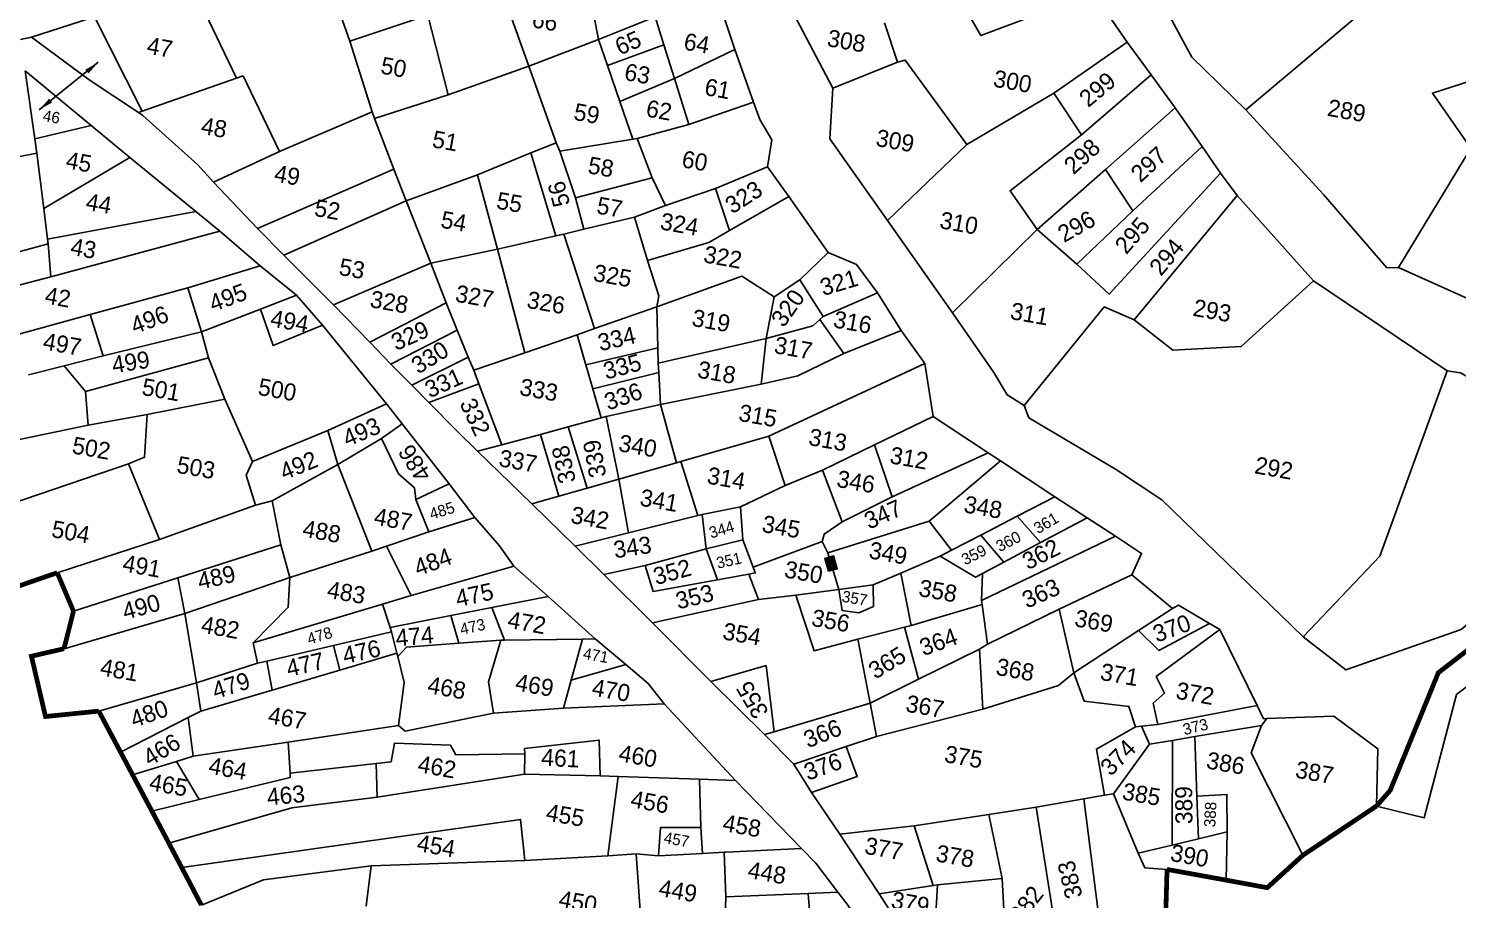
# Model space of a CAD drawing. Header units: metres. Extents: x 317171 to 318159, y 1892256 to 1893140.
# Drawn here: x 317359.2 to 317638.4, y 1892519.8 to 1892689.9 of the extents above; entities that cross this region are included whole.
import ezdxf

# ---------------------------------------------------------------- set-up
doc = ezdxf.new("R2010")
doc.units = ezdxf.units.M
doc.header["$MEASUREMENT"] = 0
doc.linetypes.add('DASHDOT', pattern=[1, 0.5, -0.25, 0, -0.25])
for name, color, linetype in [('OFF', 1, 'Continuous'), ('POLY_PARCEL', 6, 'Continuous'), ('POLY_WATER', 4, 'Continuous'), ('SYM_ARROW', 1, 'Continuous'), ('SYM_STONE', 1, 'Continuous'), ('TEXT_PARCEL', 7, 'Continuous'), ('V_BOUND_LINE', 7, 'Continuous'), ('V_BOUND_STREAM_LINE', 7, 'DASHDOT')]:
    doc.layers.add(name, color=color, linetype=linetype)
doc.styles.get("Standard").update_dxf_attribs({"font": 'arial.ttf'})
doc.styles.add('TEXT_MAP', font='KRDEV050.TTF')
doc.dimstyles.get("Standard").update_dxf_attribs({"dimtxt": 0.18, "dimasz": 0.18, "dimexe": 0.18, "dimexo": 0.0625, "dimgap": 0.09, "dimtad": 0, "dimtih": 1, "dimtoh": 1, "dimdec": 4, "dimzin": 0, "dimdsep": 46, "dimtxsty": 'Standard', "dimcen": 0.09, "dimadec": 0, "dimazin": 0, "dimtfac": 1, "dimtdec": 4, "dimtofl": 0, "dimtmove": 0, "dimatfit": 3, "dimfxl": 1, "dimtolj": 1, "dimtzin": 0, "dimarcsym": 0})

# ---------------------------------------------------------------- blocks, each defined once
blk = doc.blocks.new('STONESQUAREFILLED')
blk.add_hatch(color=256).paths.add_polyline_path([(0.7, -0.48), (0.7, 0.48), (-0.7, 0.48), (-0.7, -0.48)])
blk.add_lwpolyline([(-0.7, 0.48), (0.7, 0.48), (0.7, -0.48), (-0.7, -0.48)], close=True)
blk = doc.blocks.new('TEXTDOUBLEARROW')
for points in [[(-6.63, 0.01), (0.2, 0.01)], [(6.25, 0.01), (-0.58, 0.01)]]:
    blk.add_leader(points, dimstyle='Standard', override={"dimtxt": 2.5, "dimasz": 2.5, "dimexe": 1.25, "dimexo": 0.625, "dimgap": 0.625, "dimtad": 1, "dimtih": 0, "dimtoh": 0, "dimzin": 8, "dimcen": 2.5, "dimtofl": 1})
blk = doc.blocks.new('TRG')
at = {"layer": 'OFF'}
blk.add_lwpolyline([(317637.69, 1892663.56), (317636.31, 1892667.13)], dxfattribs=at)
at = {"layer": 'POLY_PARCEL'}
for points in [[(317738.7, 1892735.43), (317749.31, 1892748.09)], [(317706.59, 1892742.13), (317709.79, 1892738.28), (317720.73, 1892744.75)], [(317765.4, 1892744.64), (317757.79, 1892740.61), (317762.81, 1892735.6), (317757.48, 1892721.86)], [(317718.45, 1892733.64), (317725.13, 1892740.29)], [(317644.24, 1892737.72), (317639.23, 1892735.09), (317644.3, 1892726.07)], [(317699.56, 1892737.82), (317701.62, 1892733.97)], [(317722.1, 1892729.83), (317728.22, 1892737.33)], [(317658.7, 1892734.97), (317663.39, 1892726.79)], [(317670.14, 1892730.84), (317668.61, 1892734.87)], [(317670.14, 1892730.84), (317675.6, 1892734.23)], [(317677.03, 1892731.48), (317675.6, 1892734.23)], [(317701.62, 1892733.97), (317695.39, 1892730.08)], [(317701.62, 1892733.97), (317702.4, 1892734.34), (317710.36, 1892726.71)], [(317710.36, 1892726.71), (317718.45, 1892733.64)], [(317718.45, 1892733.64), (317722.1, 1892729.83)], [(317725.21, 1892726.66), (317731.33, 1892734.34)], [(317678.75, 1892728.17), (317684.5, 1892732.3)], [(317663.39, 1892726.79), (317670.14, 1892730.84)], [(317671.55, 1892728.3), (317670.14, 1892730.84)], [(317671.55, 1892728.3), (317677.03, 1892731.48)], [(317678.75, 1892728.17), (317677.03, 1892731.48)], [(317728.84, 1892722.85), (317734.83, 1892730.81)], [(317633.23, 1892720.16), (317626.41, 1892729.64)], [(317644.3, 1892726.07), (317651.95, 1892730.22), (317655.53, 1892722.31)], [(317722.1, 1892729.83), (317715.7, 1892722.69), (317719.23, 1892719.16)], [(317673.5, 1892724.78), (317671.55, 1892728.3)], [(317673.5, 1892724.78), (317678.75, 1892728.17)], [(317681.09, 1892723.67), (317678.75, 1892728.17)], [(317723.99, 1892716.29), (317727.89, 1892713.75), (317737.23, 1892728.39)], [(317647.93, 1892719.16), (317644.3, 1892726.07)], [(317655.53, 1892722.31), (317663.39, 1892726.79)], [(317663.39, 1892726.79), (317667.63, 1892719.32)], [(317681.09, 1892723.67), (317687.4, 1892727.18)], [(317710.36, 1892726.71), (317703.51, 1892717.33)], [(317719.23, 1892719.16), (317725.21, 1892726.66)], [(317728.84, 1892722.85), (317725.21, 1892726.66)], [(317730.97, 1892711.54), (317739.38, 1892726.36)], [(317675.53, 1892721.1), (317673.5, 1892724.78)], [(317616.92, 1892723.71), (317611.14, 1892720.64)], [(317624.03, 1892714.98), (317617.34, 1892723.93)], [(317675.97, 1892721.26), (317681.09, 1892723.67)], [(317723.99, 1892716.29), (317728.84, 1892722.85)], [(317655.53, 1892722.31), (317648.31, 1892718.51)], [(317624.03, 1892714.98), (317633.23, 1892720.16)], [(317633.23, 1892720.16), (317633.86, 1892720.51), (317639.02, 1892713.33)], [(317668.18, 1892718.51), (317675.53, 1892721.1)], [(317675.53, 1892721.1), (317675.97, 1892721.26)], [(317678.27, 1892717.44), (317675.97, 1892721.26)], [(317690.04, 1892720.7), (317685.03, 1892717.49)], [(317647.93, 1892719.16), (317639.02, 1892713.33)], [(317648.31, 1892718.51), (317647.93, 1892719.16)], [(317651.24, 1892713.59), (317648.31, 1892718.51)], [(317665.19, 1892717.79), (317667.63, 1892719.32)], [(317667.63, 1892719.32), (317668.18, 1892718.51)], [(317670.65, 1892713.95), (317668.18, 1892718.51)], [(317719.23, 1892719.16), (317711.96, 1892708.95)], [(317719.23, 1892719.16), (317723.99, 1892716.29)], [(317730.97, 1892711.54), (317735.53, 1892709.12), (317742.59, 1892710.76), (317748.89, 1892718.92)], [(317611.12, 1892717.03), (317613.38, 1892710.15)], [(317660.04, 1892714.53), (317665.19, 1892717.79)], [(317665.19, 1892717.79), (317669.32, 1892709.64)], [(317670.65, 1892713.95), (317678.27, 1892717.44)], [(317678.27, 1892717.44), (317680.14, 1892714.79)], [(317685.03, 1892717.49), (317680.14, 1892714.79)], [(317687.25, 1892713.38), (317685.03, 1892717.49)], [(317687.25, 1892713.38), (317692.79, 1892718.02)], [(317623.65, 1892714.77), (317624.03, 1892714.98)], [(317653.11, 1892710.53), (317660.04, 1892714.53)], [(317663.5, 1892707.19), (317660.04, 1892714.53)], [(317672.1, 1892710.84), (317670.65, 1892713.95)], [(317680.14, 1892714.79), (317677.13, 1892713.02)], [(317613.38, 1892710.15), (317618.97, 1892712.56)], [(317639.02, 1892713.33), (317632.74, 1892708.9)], [(317638.15, 1892704.92), (317651.24, 1892713.59)], [(317653.11, 1892710.53), (317651.24, 1892713.59)], [(317677.13, 1892713.02), (317672.1, 1892710.84)], [(317677.13, 1892713.02), (317679.28, 1892708.75)], [(317679.28, 1892708.75), (317685.32, 1892711.77), (317687.25, 1892713.38)], [(317695.49, 1892709.55), (317697.91, 1892712.92)], [(317721.1, 1892700.61), (317727.61, 1892712.36), (317730.97, 1892711.54)], [(317672.1, 1892710.84), (317670.11, 1892709.97)], [(317754.38, 1892681.71), (317760.86, 1892691.52), (317764.43, 1892711.99)], [(317613.85, 1892708.67), (317613.38, 1892710.15)], [(317615.58, 1892703.05), (317623.58, 1892709.94)], [(317641.4, 1892702.64), (317653.11, 1892710.53)], [(317656.82, 1892704.48), (317653.11, 1892710.53)], [(317669.32, 1892709.64), (317663.5, 1892707.19)], [(317670.11, 1892709.97), (317669.32, 1892709.64)], [(317670.11, 1892709.97), (317675.02, 1892700.7)], [(317693.14, 1892707.3), (317695.49, 1892709.55)], [(317695.49, 1892709.55), (317698.57, 1892706.16)], [(317698.57, 1892706.16), (317703.79, 1892709.62)], [(317606.47, 1892705.84), (317613.85, 1892708.67)], [(317613.85, 1892708.67), (317615.58, 1892703.05)], [(317679.28, 1892708.75), (317681.11, 1892705.29), (317681.11, 1892704.12)], [(317681.11, 1892704.12), (317689.4, 1892708.86), (317693.14, 1892707.3)], [(317656.82, 1892704.48), (317663.5, 1892707.19)], [(317668.23, 1892696.92), (317663.5, 1892707.19)], [(317693.06, 1892702.82), (317693.14, 1892707.3)], [(317616.53, 1892699.94), (317631.44, 1892705.53)], [(317698.3, 1892705.81), (317697.69, 1892705.02), (317693.06, 1892702.82)], [(317698.57, 1892706.16), (317698.3, 1892705.81)], [(317701.4, 1892702.69), (317698.3, 1892705.81)], [(317701.4, 1892702.69), (317706.93, 1892706.14)], [(317617.56, 1892696.09), (317634.29, 1892703.93)], [(317647.48, 1892698.37), (317656.82, 1892704.48)], [(317659.15, 1892700.67), (317656.82, 1892704.48)], [(317681.11, 1892704.12), (317675.02, 1892700.7)], [(317681.97, 1892699.87), (317681.11, 1892704.12)], [(317615.58, 1892703.05), (317616.53, 1892699.94)], [(317682.3, 1892698.27), (317693.06, 1892702.82)], [(317693.06, 1892702.82), (317693.37, 1892698.01)], [(317693.37, 1892698.01), (317697.03, 1892699.54), (317701.4, 1892702.69)], [(317695.14, 1892692.75), (317710.02, 1892703.15)], [(317639.12, 1892701.09), (317632.01, 1892697.45)], [(317659.15, 1892700.67), (317651.92, 1892695.15)], [(317660.78, 1892698.01), (317659.15, 1892700.67)], [(317675.02, 1892700.7), (317673.34, 1892699.75)], [(317609.78, 1892696.19), (317616.68, 1892699.45)], [(317616.53, 1892699.94), (317616.68, 1892699.45)], [(317616.68, 1892699.45), (317617.56, 1892696.09)], [(317673.34, 1892699.75), (317668.23, 1892696.92)], [(317673.34, 1892699.75), (317674.81, 1892696.77)], [(317681.97, 1892699.87), (317674.81, 1892696.77)], [(317682.3, 1892698.27), (317681.97, 1892699.87)], [(317632.01, 1892697.45), (317622.35, 1892692.88)], [(317634.23, 1892693.15), (317632.01, 1892697.45)], [(317639.95, 1892696.59), (317643.45, 1892698.69)], [(317654.53, 1892693.25), (317660.78, 1892698.01)], [(317662.44, 1892695.42), (317660.78, 1892698.01)], [(317675.97, 1892694.4), (317682.53, 1892697.31)], [(317682.53, 1892697.31), (317682.3, 1892698.27)], [(317683.3, 1892694.04), (317682.53, 1892697.31)], [(317693.37, 1892698.01), (317683.3, 1892694.04)], [(317706.29, 1892693.77), (317711.84, 1892697.79)], [(317617.56, 1892696.09), (317608.69, 1892692)], [(317634.23, 1892693.15), (317639.95, 1892696.59)], [(317639.95, 1892696.59), (317641.94, 1892693.05), (317646.71, 1892696.06)], [(317668.23, 1892696.92), (317663.24, 1892694.17)], [(317674.81, 1892696.77), (317675.97, 1892694.4)], [(317657.08, 1892691.46), (317662.44, 1892695.42)], [(317663.24, 1892694.17), (317662.44, 1892695.42)], [(317675.97, 1892694.4), (317677.37, 1892691.55)], [(317709.07, 1892688.68), (317718.22, 1892695.05)], [(317719.65, 1892694.44), (317713.37, 1892686.84)], [(317622.35, 1892692.88), (317615.3, 1892689.54)], [(317624.47, 1892688.84), (317622.35, 1892692.88)], [(317624.47, 1892688.84), (317634.23, 1892693.15)], [(317634.23, 1892693.15), (317635.46, 1892690.55)], [(317664.03, 1892692.85), (317659.18, 1892689.97)], [(317664.03, 1892692.85), (317663.24, 1892694.17)], [(317667.56, 1892686.91), (317664.03, 1892692.85)], [(317677.88, 1892691.77), (317683.3, 1892694.04)], [(317686.02, 1892688.26), (317683.3, 1892694.04)], [(317686.44, 1892688.47), (317695.14, 1892692.75)], [(317697.74, 1892687.92), (317695.14, 1892692.75)], [(317701.33, 1892690.18), (317706.29, 1892693.77)], [(317709.07, 1892688.68), (317706.29, 1892693.77)], [(317674.12, 1892690.01), (317677.37, 1892691.55)], [(317677.37, 1892691.55), (317677.88, 1892691.77)], [(317680.35, 1892685.49), (317677.88, 1892691.77)], [(317722.43, 1892688.99), (317725.99, 1892691.71)], [(317623.28, 1892684.8), (317635.46, 1892690.55)], [(317635.46, 1892690.55), (317637.9, 1892686.57)], [(317671.36, 1892688.71), (317674.12, 1892690.01)], [(317677.22, 1892683.98), (317674.12, 1892690.01)], [(317697.74, 1892687.92), (317701.33, 1892690.18)], [(317704.35, 1892685.19), (317701.33, 1892690.18)], [(317725.34, 1892686.67), (317729.72, 1892690.11)], [(317620.6, 1892687.09), (317624.47, 1892688.84)], [(317649.2, 1892685.19), (317654.8, 1892689.07)], [(317667.56, 1892686.91), (317671.36, 1892688.71)], [(317674.43, 1892682.63), (317671.36, 1892688.71)], [(317680.35, 1892685.49), (317686.02, 1892688.26)], [(317686.02, 1892688.26), (317686.44, 1892688.47)], [(317686.44, 1892688.47), (317689.21, 1892683.18)], [(317704.35, 1892685.19), (317709.07, 1892688.68)], [(317719, 1892686.36), (317722.43, 1892688.99)], [(317720.28, 1892679.58), (317733, 1892688.7)], [(317725.34, 1892686.67), (317722.43, 1892688.99)], [(317617.06, 1892685.48), (317620.6, 1892687.09)], [(317623.28, 1892684.8), (317620.6, 1892687.09)], [(317654.92, 1892685.38), (317656.81, 1892687.26)], [(317665.14, 1892685.83), (317667.56, 1892686.91)], [(317693.49, 1892684.85), (317697.74, 1892687.92)], [(317713.37, 1892686.84), (317703.42, 1892681.71)], [(317716.22, 1892684.23), (317713.37, 1892686.84)], [(317721.89, 1892683.97), (317725.34, 1892686.67)], [(317630.12, 1892683.54), (317637.9, 1892686.57)], [(317637.9, 1892686.57), (317641.94, 1892680.61)], [(317641.94, 1892680.61), (317649.2, 1892685.19)], [(317650.84, 1892681.87), (317649.2, 1892685.19)], [(317650.84, 1892681.87), (317654.92, 1892685.38)], [(317654.92, 1892685.38), (317657.32, 1892682.01), (317659.24, 1892680.84), (317659.61, 1892679.67)], [(317677.22, 1892683.98), (317680.35, 1892685.49)], [(317682.33, 1892680.09), (317680.35, 1892685.49)], [(317702.61, 1892682.76), (317702.7, 1892683.55), (317704.35, 1892685.19)], [(317716.22, 1892684.23), (317719, 1892686.36)], [(317719, 1892686.36), (317721.89, 1892683.97)], [(317624.17, 1892681.34), (317623.28, 1892684.8)], [(317674.43, 1892682.63), (317677.22, 1892683.98)], [(317689.65, 1892683.35), (317693.49, 1892684.85)], [(317694.35, 1892681.49), (317693.49, 1892684.85)], [(317715.14, 1892683.4), (317716.22, 1892684.23)], [(317719.87, 1892682.39), (317721.89, 1892683.97)], [(317728.51, 1892680.11), (317735.43, 1892685)], [(317624.17, 1892681.34), (317630.12, 1892683.54)], [(317629.09, 1892678.06), (317630.64, 1892679.05), (317630.12, 1892683.54)], [(317671.75, 1892681.34), (317674.43, 1892682.63)], [(317689.21, 1892683.18), (317682.33, 1892680.09)], [(317689.21, 1892683.18), (317689.65, 1892683.35)], [(317689.65, 1892683.35), (317690.71, 1892679.86)], [(317695.9, 1892678.84), (317702.61, 1892682.76)], [(317703.42, 1892681.71), (317702.61, 1892682.76)], [(317711.36, 1892680.93), (317715.14, 1892683.4)], [(317715.14, 1892683.4), (317719.22, 1892681.88), (317719.87, 1892682.39)], [(317719.87, 1892682.39), (317720.28, 1892679.58)], [(317737.15, 1892679.33), (317740.27, 1892682.25)], [(317616.96, 1892678.48), (317624.17, 1892681.34)], [(317644.7, 1892676.86), (317650.84, 1892681.87)], [(317655.97, 1892673.48), (317650.84, 1892681.87)], [(317659.61, 1892679.67), (317662.77, 1892681.91)], [(317690.71, 1892679.86), (317694.35, 1892681.49)], [(317694.35, 1892681.49), (317695.9, 1892678.84)], [(317703.42, 1892681.71), (317705.24, 1892678.07)], [(317708.73, 1892679.2), (317711.36, 1892680.93)], [(317713.4, 1892675.67), (317711.36, 1892680.93)], [(317737.15, 1892679.33), (317739.62, 1892677.62), (317744.4, 1892681.38)], [(317745.57, 1892680.94), (317739.81, 1892674.87), (317740.99, 1892673.3), (317739.99, 1892672.05), (317740.89, 1892669.91)], [(317641.94, 1892680.61), (317641.52, 1892679.06), (317643.06, 1892676.11)], [(317661.55, 1892676.52), (317659.61, 1892679.67)], [(317682.33, 1892680.09), (317677.04, 1892677.72)], [(317684.66, 1892677.02), (317690.71, 1892679.86)], [(317692.45, 1892676.85), (317690.71, 1892679.86)], [(317705.24, 1892678.07), (317705.97, 1892675.96), (317707.74, 1892676.01), (317709.14, 1892676.97), (317708.73, 1892679.2)], [(317705.24, 1892678.07), (317708.73, 1892679.2)], [(317720.42, 1892679.17), (317713.4, 1892675.67)], [(317720.28, 1892679.58), (317720.42, 1892679.17)], [(317720.42, 1892679.17), (317721.71, 1892675.13)], [(317728.51, 1892680.11), (317721.71, 1892675.13)], [(317731.19, 1892673.75), (317728.51, 1892680.11)], [(317731.19, 1892673.75), (317737.15, 1892679.33)], [(317629.09, 1892678.06), (317617.43, 1892671.65)], [(317633.69, 1892670.79), (317629.09, 1892678.06)], [(317666.06, 1892678.86), (317661.55, 1892676.52)], [(317695.59, 1892678.03), (317692.45, 1892676.85)], [(317695.9, 1892678.84), (317696.24, 1892678.27), (317695.59, 1892678.03)], [(317697.07, 1892675.57), (317695.59, 1892678.03)], [(317700.86, 1892676.7), (317705.24, 1892678.07)], [(317633.69, 1892670.79), (317643.06, 1892676.11)], [(317643.06, 1892676.11), (317644.7, 1892676.86)], [(317646.41, 1892672.45), (317644.7, 1892676.86)], [(317661.55, 1892676.52), (317657.42, 1892674.27)], [(317684.66, 1892677.02), (317680.53, 1892675.33)], [(317692.45, 1892676.85), (317685.96, 1892674.44), (317684.66, 1892677.02)], [(317700.86, 1892676.7), (317697.07, 1892675.57)], [(317708.14, 1892673.26), (317703.79, 1892671.27), (317700.86, 1892676.7)], [(317697.07, 1892675.57), (317686.47, 1892671.17)], [(317712.76, 1892675.38), (317708.14, 1892673.26)], [(317713.4, 1892675.67), (317712.76, 1892675.38)], [(317715.15, 1892670.21), (317712.76, 1892675.38)], [(317721.71, 1892675.13), (317720.94, 1892674.46)], [(317655.97, 1892673.48), (317647.96, 1892669.22)], [(317657.42, 1892674.27), (317655.97, 1892673.48)], [(317657.42, 1892674.27), (317660.89, 1892669.59)], [(317660.89, 1892669.59), (317671.01, 1892674.51)], [(317708.14, 1892673.26), (317710.57, 1892666.85)], [(317715.15, 1892670.21), (317720.94, 1892674.46)], [(317720.94, 1892674.46), (317722.39, 1892668.3)], [(317722.39, 1892668.3), (317729.84, 1892672.15), (317731.19, 1892673.75)], [(317738.58, 1892669.28), (317737.53, 1892671.27), (317732.78, 1892671), (317731.19, 1892673.75)], [(317740.89, 1892669.91), (317750.84, 1892673.73)], [(317636.31, 1892667.13), (317646.41, 1892672.45)], [(317647.96, 1892669.22), (317646.41, 1892672.45)], [(317669.51, 1892669.84), (317675.14, 1892672.02)], [(317744.93, 1892669.35), (317751.65, 1892671.74)], [(317751.65, 1892671.74), (317751.1, 1892668.69), (317758.35, 1892658.99)], [(317751.65, 1892671.74), (317752.09, 1892672.54)], [(317623.68, 1892665.44), (317633.69, 1892670.79)], [(317710.57, 1892666.85), (317715.15, 1892670.21)], [(317637.69, 1892663.56), (317645.23, 1892667.72), (317647.96, 1892669.22)], [(317645.33, 1892661.75), (317648.33, 1892666.1), (317647.96, 1892669.22)], [(317660.89, 1892669.59), (317658.08, 1892668.16)], [(317665.37, 1892668.24), (317669.51, 1892669.84)], [(317671.41, 1892666.68), (317669.51, 1892669.84)], [(317701.13, 1892662.11), (317699.09, 1892668.84), (317693.62, 1892666.16)], [(317736.64, 1892661.59), (317734.95, 1892666.23), (317738.58, 1892669.28)], [(317739.22, 1892669.45), (317738.58, 1892669.28)], [(317740.89, 1892669.91), (317739.22, 1892669.45)], [(317739.22, 1892669.45), (317740.39, 1892667.71)], [(317742.68, 1892668.54), (317744.93, 1892669.35)], [(317746.26, 1892663.2), (317744.93, 1892669.35)], [(317626.08, 1892661.75), (317636.31, 1892667.13)], [(317658.08, 1892668.16), (317645.33, 1892661.75)], [(317659.3, 1892665.89), (317658.08, 1892668.16)], [(317659.3, 1892665.89), (317665.37, 1892668.24)], [(317666.71, 1892665.5), (317665.37, 1892668.24)], [(317671.41, 1892666.68), (317679.51, 1892668.2)], [(317679.51, 1892668.2), (317679.09, 1892663.74)], [(317679.51, 1892668.2), (317680.81, 1892668.48)], [(317711.85, 1892663.51), (317722.39, 1892668.3)], [(317737.54, 1892661.91), (317740.39, 1892667.71)], [(317740.39, 1892667.71), (317742.68, 1892668.54)], [(317742.68, 1892668.54), (317744.59, 1892657.65)], [(317659.53, 1892665.45), (317659.3, 1892665.89)], [(317666.71, 1892665.5), (317671.02, 1892666.61)], [(317671.63, 1892658.89), (317670.51, 1892662.02), (317671.02, 1892666.61)], [(317671.02, 1892666.61), (317671.41, 1892666.68)], [(317679.09, 1892663.74), (317684.46, 1892666.36)], [(317710.57, 1892666.85), (317701.13, 1892662.11)], [(317710.57, 1892666.85), (317711.85, 1892663.51)], [(317653.75, 1892662.97), (317659.53, 1892665.45)], [(317659.53, 1892665.45), (317660.47, 1892663.33)], [(317660.61, 1892663.01), (317661.37, 1892664.13), (317666.71, 1892665.5)], [(317637.69, 1892663.56), (317625.79, 1892657.67)], [(317640.17, 1892656.57), (317637.69, 1892663.56)], [(317647.08, 1892660.12), (317653.75, 1892662.97)], [(317654.85, 1892660.52), (317653.75, 1892662.97)], [(317654.85, 1892660.52), (317660.47, 1892663.33)], [(317660.47, 1892663.33), (317660.61, 1892663.01)], [(317661.98, 1892655.84), (317661.75, 1892660.43), (317660.61, 1892663.01)], [(317679.09, 1892663.74), (317678.8, 1892660.67)], [(317678.8, 1892660.67), (317689.19, 1892662.99)], [(317708.88, 1892661.89), (317711.85, 1892663.51)], [(317746.26, 1892663.2), (317749.35, 1892663.92), (317750.06, 1892660.05)], [(317747.22, 1892658.8), (317746.26, 1892663.2)], [(317645.33, 1892661.75), (317646.18, 1892659.74)], [(317701.13, 1892662.11), (317700.18, 1892661.63)], [(317703.76, 1892659.09), (317708.88, 1892661.89)], [(317706.11, 1892656.49), (317710.59, 1892658.97), (317708.88, 1892661.89)], [(317734.54, 1892660.83), (317736.64, 1892661.59)], [(317736.64, 1892661.59), (317737.54, 1892661.91)], [(317737.54, 1892661.91), (317741.21, 1892656.17)], [(317640.17, 1892656.57), (317646.18, 1892659.74)], [(317646.18, 1892659.74), (317647.08, 1892660.12)], [(317648.18, 1892657.18), (317647.08, 1892660.12)], [(317648.18, 1892657.18), (317654.85, 1892660.52)], [(317678.8, 1892660.67), (317671.63, 1892658.89)], [(317729.74, 1892659.09), (317734.54, 1892660.83)], [(317739.26, 1892645.67), (317734.54, 1892660.83)], [(317747.22, 1892658.8), (317750.06, 1892660.05)], [(317750.06, 1892660.05), (317750.85, 1892655)], [(317671.63, 1892658.89), (317662.78, 1892655.38), (317661.98, 1892655.84)], [(317675.63, 1892655.21), (317675.49, 1892655.77), (317683.08, 1892658.02), (317683.87, 1892654.32)], [(317724.98, 1892657.47), (317729.74, 1892659.09)], [(317734.75, 1892644.6), (317729.74, 1892659.09)], [(317744.59, 1892657.65), (317747.22, 1892658.8)], [(317640.17, 1892656.57), (317630.55, 1892651.82)], [(317641.16, 1892653.7), (317640.17, 1892656.57)], [(317641.16, 1892653.7), (317648.18, 1892657.18)], [(317717.43, 1892654.89), (317724.98, 1892657.47)], [(317727.53, 1892651.04), (317724.98, 1892657.47)], [(317741.21, 1892656.17), (317744.59, 1892657.65)], [(317661.98, 1892655.84), (317650.82, 1892652.08)], [(317675.63, 1892655.21), (317668.48, 1892653.86)], [(317675.95, 1892653.11), (317675.63, 1892655.21)], [(317685.75, 1892654.6), (317694.25, 1892655.81)], [(317694.25, 1892655.81), (317698.01, 1892656.34)], [(317695.26, 1892650.8), (317694.25, 1892655.81)], [(317741.21, 1892656.17), (317742.15, 1892654.79), (317744.5, 1892655.03)], [(317639.95, 1892652.79), (317641.16, 1892653.7)], [(317660.34, 1892651.49), (317661.88, 1892651.94), (317661.88, 1892653.95), (317667.74, 1892654.75), (317668.48, 1892653.86)], [(317683.87, 1892654.32), (317675.95, 1892653.11)], [(317683.87, 1892654.32), (317685.75, 1892654.6)], [(317685.75, 1892654.6), (317686.12, 1892646.13)], [(317709.85, 1892652.66), (317717.43, 1892654.89)], [(317720.49, 1892649.06), (317717.43, 1892654.89)], [(317633.57, 1892647.96), (317639.95, 1892652.79)], [(317641.2, 1892648.88), (317639.95, 1892652.79)], [(317641.2, 1892648.88), (317650.82, 1892652.08)], [(317650.82, 1892652.08), (317651.57, 1892648.9)], [(317661.08, 1892648.01), (317675.95, 1892653.11)], [(317651.57, 1892648.9), (317660.34, 1892651.49)], [(317660.34, 1892651.49), (317661.08, 1892648.01)], [(317691.38, 1892647.06), (317691.09, 1892650.08), (317695.26, 1892650.8)], [(317695.26, 1892650.8), (317695.91, 1892648.14)], [(317698.14, 1892648.66), (317698.36, 1892648.71), (317706.12, 1892650.47)], [(317720.93, 1892649.19), (317727.53, 1892651.04)], [(317729.34, 1892643.32), (317727.53, 1892651.04)], [(317715.02, 1892647.2), (317720.49, 1892649.06)], [(317720.49, 1892649.06), (317720.93, 1892649.19)], [(317721.38, 1892645.49), (317720.93, 1892649.19)], [(317635.24, 1892645.82), (317639.56, 1892648.03)], [(317639.56, 1892648.03), (317641.2, 1892648.88)], [(317642.62, 1892644.48), (317639.56, 1892648.03)], [(317640.26, 1892639.39), (317652.41, 1892645.31), (317661.08, 1892648.01)], [(317677.59, 1892644.12), (317676.38, 1892648.33), (317642.05, 1892637.09)], [(317651.57, 1892648.9), (317651.66, 1892648.44), (317642.62, 1892644.48)], [(317691.38, 1892647.06), (317695.91, 1892648.14)], [(317695.91, 1892648.14), (317698.14, 1892648.66)], [(317698.14, 1892648.66), (317699.13, 1892644.07)], [(317686.12, 1892646.13), (317677.59, 1892644.12)], [(317689.02, 1892646.86), (317686.12, 1892646.13)], [(317689.02, 1892646.86), (317691.38, 1892647.06)], [(317690.99, 1892639.13), (317689.02, 1892646.86)], [(317699.13, 1892644.07), (317707.63, 1892645.93)], [(317707.63, 1892645.93), (317710.71, 1892646.61)], [(317708.66, 1892641.98), (317707.63, 1892645.93)], [(317642.62, 1892644.48), (317637.91, 1892642.41)], [(317661.7, 1892640.76), (317677.59, 1892644.12)], [(317699.63, 1892640.64), (317699.13, 1892644.07)], [(317644.79, 1892633.54), (317650.79, 1892637.33), (317661.7, 1892640.76)], [(317661.7, 1892640.76), (317661.92, 1892636.46)]]:
    blk.add_lwpolyline(points, dxfattribs=at)
at = {"layer": 'POLY_WATER'}
for points in [[(317738.7, 1892735.43), (317732.12, 1892739.93), (317721.18, 1892753.73), (317717.68, 1892758.23)], [(317720.73, 1892744.75), (317725.13, 1892740.29)], [(317725.13, 1892740.29), (317728.22, 1892737.33)], [(317681.4, 1892738), (317684.5, 1892732.3)], [(317695.39, 1892730.08), (317689.89, 1892737.18)], [(317728.22, 1892737.33), (317731.33, 1892734.34)], [(317757.48, 1892721.86), (317756.28, 1892721.59), (317748.34, 1892728.06), (317738.7, 1892735.43)], [(317731.33, 1892734.34), (317734.83, 1892730.81)], [(317684.5, 1892732.3), (317687.4, 1892727.18)], [(317734.83, 1892730.81), (317737.23, 1892728.39)], [(317703.51, 1892717.33), (317696, 1892724.77), (317695.39, 1892730.08)], [(317737.23, 1892728.39), (317739.38, 1892726.36)], [(317687.4, 1892727.18), (317688.36, 1892725.47), (317689.99, 1892723.6), (317690.04, 1892720.7)], [(317739.38, 1892726.36), (317748.89, 1892718.92)], [(317783.63, 1892715.26), (317757.48, 1892721.86)], [(317765.1, 1892665.47), (317770.28, 1892665.13), (317771.35, 1892678.54), (317778.83, 1892686.69), (317791.52, 1892699.08), (317811.25, 1892705.15), (317834.28, 1892711.32), (317846.75, 1892715.03), (317870.13, 1892719.89), (317882.06, 1892722.1), (317905.77, 1892720.3), (317921.08, 1892719.33), (317927.13, 1892714.74), (317942.13, 1892716.46)], [(317610.05, 1892720.2), (317611.14, 1892720.64)], [(317611.14, 1892720.64), (317617.92, 1892717.28), (317623.65, 1892714.77)], [(317690.04, 1892720.7), (317692.79, 1892718.02)], [(317748.89, 1892718.92), (317764.43, 1892711.99)], [(317618.97, 1892712.56), (317611.12, 1892717.03)], [(317692.79, 1892718.02), (317697.91, 1892712.92)], [(317711.96, 1892708.95), (317703.51, 1892717.33)], [(317623.65, 1892714.77), (317624.18, 1892714.54), (317630.78, 1892710.41), (317632.74, 1892708.9)], [(317623.58, 1892709.94), (317618.97, 1892712.56)], [(317697.91, 1892712.92), (317701.1, 1892712.21), (317703.79, 1892709.62)], [(317764.43, 1892711.99), (317765.86, 1892712.06), (317780.14, 1892707.07), (317782.11, 1892699.07), (317770.66, 1892685.38), (317759.4, 1892679.06), (317754.38, 1892681.71)], [(317631.44, 1892705.53), (317623.58, 1892709.94)], [(317703.79, 1892709.62), (317706.93, 1892706.14)], [(317632.74, 1892708.9), (317638.15, 1892704.92)], [(317721.1, 1892700.61), (317719.14, 1892701.4), (317717.36, 1892703.49), (317711.96, 1892708.95)], [(317634.29, 1892703.93), (317631.44, 1892705.53)], [(317638.15, 1892704.92), (317641.4, 1892702.64)], [(317706.93, 1892706.14), (317710.02, 1892703.15)], [(317639.12, 1892701.09), (317634.29, 1892703.93)], [(317641.4, 1892702.64), (317647.48, 1892698.37)], [(317710.02, 1892703.15), (317711.84, 1892697.79)], [(317643.45, 1892698.69), (317639.12, 1892701.09)], [(317754.38, 1892681.71), (317737.17, 1892693.36), (317731.77, 1892695.7), (317721.82, 1892699.41), (317721.1, 1892700.61)], [(317646.71, 1892696.06), (317643.45, 1892698.69)], [(317647.48, 1892698.37), (317651.92, 1892695.15)], [(317711.84, 1892697.79), (317718.22, 1892695.05)], [(317654.8, 1892689.07), (317646.71, 1892696.06)], [(317651.92, 1892695.15), (317654.53, 1892693.25)], [(317718.22, 1892695.05), (317719.65, 1892694.44)], [(317719.65, 1892694.44), (317725.99, 1892691.71)], [(317654.53, 1892693.25), (317657.08, 1892691.46)], [(317657.08, 1892691.46), (317659.18, 1892689.97)], [(317725.99, 1892691.71), (317729.72, 1892690.11)], [(317659.18, 1892689.97), (317662.62, 1892687.54), (317665.14, 1892685.83)], [(317729.72, 1892690.11), (317733, 1892688.7)], [(317656.81, 1892687.26), (317654.8, 1892689.07)], [(317733, 1892688.7), (317736.04, 1892687.4), (317735.43, 1892685)], [(317662.77, 1892681.91), (317656.81, 1892687.26)], [(317665.14, 1892685.83), (317671.75, 1892681.34)], [(317735.43, 1892685), (317740.27, 1892682.25)], [(317740.27, 1892682.25), (317740.83, 1892682.71), (317744.4, 1892681.38)], [(317666.06, 1892678.86), (317662.77, 1892681.91)], [(317671.75, 1892681.34), (317677.04, 1892677.72)], [(317744.4, 1892681.38), (317745.57, 1892680.94)], [(317745.57, 1892680.94), (317750.84, 1892673.73)], [(317671.01, 1892674.51), (317669.15, 1892676.37), (317666.06, 1892678.86)], [(317677.04, 1892677.72), (317680.53, 1892675.33)], [(317680.53, 1892675.33), (317686.47, 1892671.17)], [(317675.14, 1892672.02), (317671.01, 1892674.51)], [(317750.84, 1892673.73), (317751.76, 1892672.47), (317752.09, 1892672.54)], [(317752.09, 1892672.54), (317759.03, 1892674.04), (317764.2, 1892671.45), (317765.1, 1892665.47)], [(317680.81, 1892668.48), (317675.14, 1892672.02)], [(317686.47, 1892671.17), (317693.62, 1892666.16)], [(317684.46, 1892666.36), (317680.81, 1892668.48)], [(317689.19, 1892662.99), (317687.16, 1892664.8), (317684.46, 1892666.36)], [(317693.62, 1892666.16), (317700.18, 1892661.63)], [(317698.01, 1892656.34), (317697.46, 1892656.74), (317689.19, 1892662.99)], [(317700.18, 1892661.63), (317703.76, 1892659.09)], [(317703.76, 1892659.09), (317706.11, 1892656.49)], [(317706.11, 1892656.49), (317709.85, 1892652.66)], [(317706.12, 1892650.47), (317698.01, 1892656.34)], [(317709.85, 1892652.66), (317715.02, 1892647.2)], [(317710.71, 1892646.61), (317707.87, 1892649.2), (317706.12, 1892650.47)], [(317714.95, 1892642.43), (317711.89, 1892645.53), (317710.71, 1892646.61)], [(317715.02, 1892647.2), (317717.59, 1892644.42)]]:
    blk.add_lwpolyline(points, dxfattribs=at)
at = {"layer": 'V_BOUND_LINE', "const_width": 0.5}
for points in [[(317623.68, 1892665.44), (317602.58, 1892653.71), (317601.5, 1892653.73)], [(317626.08, 1892661.75), (317623.68, 1892665.44)], [(317765.1, 1892665.47), (317758.35, 1892658.99)], [(317625.79, 1892657.67), (317626.08, 1892661.75)], [(317758.35, 1892658.99), (317755.25, 1892654.97), (317750.85, 1892655)], [(317630.55, 1892651.82), (317625.11, 1892650.28), (317622.54, 1892656.29), (317625.79, 1892657.67)], [(317750.85, 1892655), (317744.5, 1892655.03)], [(317744.5, 1892655.03), (317745.66, 1892647.18)], [(317633.57, 1892647.96), (317630.55, 1892651.82)], [(317635.24, 1892645.82), (317633.57, 1892647.96)], [(317637.91, 1892642.41), (317635.24, 1892645.82)], [(317640.26, 1892639.39), (317640.05, 1892639.67), (317637.91, 1892642.41)], [(317642.05, 1892637.09), (317640.26, 1892639.39)], [(317644.79, 1892633.54), (317642.05, 1892637.09)]]:
    blk.add_lwpolyline(points, dxfattribs=at)
at = {"layer": 'V_BOUND_STREAM_LINE', "ltscale": 10, "const_width": 0.5}
blk.add_lwpolyline([(317900.91, 1892780.37), (317900, 1892778.34), (317905.58, 1892765.68), (317917.61, 1892733.3), (317919.54, 1892723.3), (317878.32, 1892724.49), (317853.44, 1892719.45), (317819.94, 1892710.55), (317787.35, 1892700.55), (317769.08, 1892680.47), (317766.24, 1892667.35), (317765.1, 1892665.47)], dxfattribs=at)
at = {"layer": 'SYM_ARROW', "xscale": 0.6207227557920042, "yscale": 0.6207227557920042, "zscale": 0.6207227557920042, "rotation": 48.7923546219952}
blk.add_blockref('TEXTDOUBLEARROW', (317616.01, 1892716.33), dxfattribs=at)
at = {"layer": 'SYM_STONE', "rotation": 116.5891056355811}
blk.add_blockref('STONESQUAREFILLED', (317703.95, 1892680.63), dxfattribs=at)
at = {"layer": 'TEXT_PARCEL', "style": 'TEXT_MAP'}
for s, height, p in [('289', 1.8, (317747.2, 1892736.31)), ('308', 1.8, (317693.92, 1892734.35)), ('300', 1.8, (317711.94, 1892733.2)), ('66', 1.8, (317662.89, 1892730.88)), ('64', 1.8, (317679.08, 1892731.35)), ('63', 1.8, (317673.47, 1892727.09)), ('61', 1.8, (317682.08, 1892727.01)), ('309', 1.8, (317700.82, 1892724.87)), ('50', 1.8, (317648.02, 1892723.28)), ('62', 1.8, (317676.39, 1892723.7)), ('47', 1.8, (317623.35, 1892721.05)), ('59', 1.8, (317668.94, 1892722.02)), ('60', 1.8, (317681.04, 1892719.09)), ('51', 1.8, (317654.73, 1892716.57)), ('58', 1.8, (317671.39, 1892716.73)), ('310', 1.8, (317708.97, 1892717.49)), ('48', 1.8, (317630.46, 1892713.71)), ('57', 1.8, (317673.05, 1892712.71)), ('324', 1.8, (317679.94, 1892712.23)), ('293', 1.8, (317736.91, 1892713.05)), ('46', 1.2, (317613.81, 1892712.13)), ('55', 1.8, (317662.54, 1892711.37)), ('49', 1.8, (317638.94, 1892710.1)), ('322', 1.8, (317685.06, 1892709.6)), ('311', 1.8, (317717.98, 1892709.35)), ('45', 1.8, (317617.04, 1892707.64)), ('54', 1.8, (317657.1, 1892708.37)), ('52', 1.8, (317643.75, 1892707.26)), ('325', 1.8, (317673.94, 1892705.64)), ('316', 1.8, (317699.75, 1892705.23)), ('44', 1.8, (317619.88, 1892703.69)), ('53', 1.8, (317647.39, 1892701.58)), ('326', 1.8, (317667.52, 1892701.62)), ('319', 1.8, (317685.01, 1892702.78)), ('317', 1.8, (317694.06, 1892701.46)), ('327', 1.8, (317659.98, 1892700.95)), ('43', 1.8, (317619.11, 1892698.74)), ('328', 1.8, (317651.21, 1892698.8)), ('318', 1.8, (317686.54, 1892697.51)), ('292', 1.8, (317746.21, 1892697.81)), ('494', 1.8, (317641.21, 1892694.97)), ('42', 1.8, (317617.35, 1892693.2)), ('333', 1.8, (317668.38, 1892692.42)), ('315', 1.8, (317691.62, 1892693.77)), ('313', 1.8, (317699.34, 1892692.54)), ('312', 1.8, (317708.11, 1892692.14)), ('497', 1.8, (317618, 1892688.4)), ('340', 1.8, (317679.69, 1892688.41)), ('346', 1.8, (317703.02, 1892688.71)), ('348', 1.8, (317716.71, 1892688.4)), ('500', 1.8, (317641.19, 1892687.62)), ('314', 1.8, (317689.49, 1892686.67)), ('501', 1.8, (317629.11, 1892685.48)), ('337', 1.8, (317667.53, 1892684.64)), ('341', 1.8, (317682.91, 1892683.14)), ('345', 1.8, (317696.09, 1892682.65)), ('349', 1.8, (317707.69, 1892681.88)), ('342', 1.8, (317676.05, 1892680.06)), ('358', 1.8, (317713.56, 1892678.87)), ('502', 1.8, (317622.94, 1892678.12)), ('503', 1.8, (317634.17, 1892678.03)), ('350', 1.8, (317699.26, 1892678.34)), ('369', 1.8, (317730.32, 1892678.6)), ('487', 1.8, (317655.62, 1892676.28)), ('357', 1.2, (317705.71, 1892676.87)), ('488', 1.8, (317648.42, 1892673.71)), ('356', 1.8, (317702.96, 1892673.8)), ('371', 1.8, (317733.97, 1892673.5)), ('372', 1.8, (317742.17, 1892672.94)), ('368', 1.8, (317723.04, 1892672.1)), ('354', 1.8, (317693.98, 1892670.77)), ('504', 1.8, (317622.34, 1892669.04)), ('491', 1.8, (317630.36, 1892666.79)), ('483', 1.8, (317652.1, 1892667.81)), ('472', 1.8, (317671.42, 1892668)), ('387', 1.8, (317756.05, 1892666.93)), ('471', 1.2, (317679.86, 1892666.17)), ('367', 1.8, (317714.34, 1892666.62)), ('386', 1.8, (317746.63, 1892666.25)), ('470', 1.8, (317681.42, 1892662.52)), ('482', 1.8, (317639.64, 1892661.86)), ('469', 1.8, (317673.37, 1892661.64)), ('375', 1.8, (317719.28, 1892662.09)), ('385', 1.8, (317738.46, 1892661.47)), ('468', 1.8, (317664.29, 1892659.75)), ('460', 1.8, (317685.42, 1892656.18)), ('481', 1.8, (317629.93, 1892655.58)), ('390', 1.8, (317744.59, 1892655.97)), ('467', 1.8, (317648.26, 1892653.68)), ('462', 1.8, (317664.73, 1892651.35)), ('456', 1.8, (317687.5, 1892651.62)), ('458', 1.8, (317697.51, 1892650.84)), ('377', 1.8, (317712.68, 1892651.09)), ('378', 1.8, (317720.22, 1892651.61)), ('455', 1.8, (317678.95, 1892648.69)), ('464', 1.8, (317643.02, 1892647.34)), ('457', 1.2, (317691.64, 1892648.51)), ('448', 1.8, (317700.98, 1892646.42)), ('465', 1.8, (317637.15, 1892644.53)), ('454', 1.8, (317666.1, 1892643.13)), ('449', 1.8, (317692.06, 1892642.91)), ('450', 1.8, (317681.87, 1892639.91))]:
    blk.add_text(s, height=height, dxfattribs=at).set_placement(p)
for s, height, rotation, p in [('299', 1.8, 49.9482, (317722.3, 1892732.71)), ('65', 1.8, 33.0039, (317672.63, 1892729.55)), ('298', 1.8, 52.1631, (317722.01, 1892725.46)), ('297', 1.8, 52.5736, (317729.11, 1892725.85)), ('296', 1.8, 39.3303, (317722.26, 1892718.24)), ('295', 1.8, 59.2811, (317728.96, 1892718.11)), ('294', 1.8, 60.4697, (317732.97, 1892716.49)), ('323', 1.8, 42.8571, (317687.26, 1892715.1)), ('56', 1.8, 114.7918, (317670.23, 1892713.19)), ('321', 1.8, 26.5476, (317698.2, 1892708.29)), ('320', 1.8, 64.6369, (317694.7, 1892704.21)), ('334', 1.8, 22.973, (317676.03, 1892698.45)), ('495', 1.8, 30.6315, (317635.09, 1892695.4)), ('335', 1.8, 25.098, (317677.18, 1892695.61)), ('329', 1.8, 33.9388, (317654.82, 1892694.71)), ('330', 1.8, 41.9118, (317657.56, 1892692.67)), ('336', 1.8, 29.5591, (317677.96, 1892692.42)), ('496', 1.8, 30.6315, (317627.35, 1892691.65)), ('331', 1.8, 34.1746, (317659.19, 1892690.41)), ('332', 1.8, 305.5584, (317662.35, 1892690.44)), ('499', 1.8, 19.0121, (317625.84, 1892687.19)), ('361', 1.2, 40.5797, (317724.92, 1892687.49)), ('339', 1.8, 110.5704, (317678.99, 1892685.61)), ('347', 1.8, 33.6699, (317707.27, 1892684.85)), ('493', 1.8, 33.0913, (317651.52, 1892683.84)), ('338', 1.8, 111.8165, (317675.92, 1892684.48)), ('360', 1.2, 37.1638, (317721.26, 1892684.92)), ('362', 1.8, 36.8377, (317724.53, 1892683.55)), ('486', 1.8, 132.7312, (317660.85, 1892682.54)), ('359', 1.2, 36.8489, (317717.92, 1892682.9)), ('492', 1.8, 32.5302, (317645.59, 1892679.2)), ('344', 1.2, 26.5476, (317691.01, 1892681.03)), ('363', 1.8, 33.9563, (317725.14, 1892679.54)), ('370', 1.8, 29.9229, (317739.26, 1892678.4)), ('485', 1.2, 27.0131, (317661.61, 1892677.84)), ('343', 1.8, 18.4218, (317681.38, 1892677.2)), ('351', 1.2, 22.8328, (317692.27, 1892678.01)), ('352', 1.8, 25.543, (317686.16, 1892675.17)), ('353', 1.8, 23.9463, (317688.9, 1892673.04)), ('364', 1.8, 29.7261, (317715.25, 1892672.7)), ('484', 1.8, 30.1535, (317661.24, 1892671.7)), ('365', 1.8, 41.1643, (317710.68, 1892669.37)), ('475', 1.8, 22.3648, (317665.94, 1892669.23)), ('373', 1.2, 23.8226, (317743.84, 1892669.29)), ('489', 1.8, 22.818, (317638.81, 1892666.29)), ('473', 1.2, 22.6043, (317666.84, 1892666.41)), ('374', 1.8, 55.4906, (317736.95, 1892663.6)), ('474', 1.8, 15.113, (317660.29, 1892664.02)), ('355', 1.8, 130.6229, (317700.26, 1892664.07)), ('490', 1.8, 25.4464, (317631.61, 1892661.77)), ('478', 1.2, 27.1984, (317651.2, 1892662.59)), ('476', 1.8, 22.5187, (317655.25, 1892661.23)), ('366', 1.8, 31.7793, (317704.95, 1892661)), ('389', 1.8, 100.4993, (317746.31, 1892660.21)), ('388', 1.2, 97.1304, (317748.74, 1892660.28)), ('477', 1.8, 22.818, (317649.64, 1892658.86)), ('376', 1.8, 29.7261, (317705.53, 1892657.62)), ('479', 1.8, 27.7405, (317642.46, 1892655.19)), ('461', 1.8, 7.1196, (317677.52, 1892654.29)), ('480', 1.8, 29.7251, (317634.53, 1892650.71)), ('383', 1.8, 113.4446, (317736.22, 1892650.68)), ('466', 1.8, 41.4748, (317636.88, 1892646.97)), ('382', 1.8, 62.0846, (317730.36, 1892646.62)), ('463', 1.8, 15.45, (317649.85, 1892645.12)), ('379', 1.8, 359.4821, (317716.43, 1892645.93))]:
    blk.add_text(s, height=height, rotation=rotation, dxfattribs=at).set_placement(p)

msp = doc.modelspace()

# ---------------------------------------------------------------- block references
at = {"xscale": 1.850753102940666, "yscale": 1.850753102940666, "zscale": 1.850753102940666, "rotation": 349.9588412654261}
msp.add_blockref('TRG', (-872216.6, -1454125.02), dxfattribs=at)

doc.saveas('drawing.dxf')
